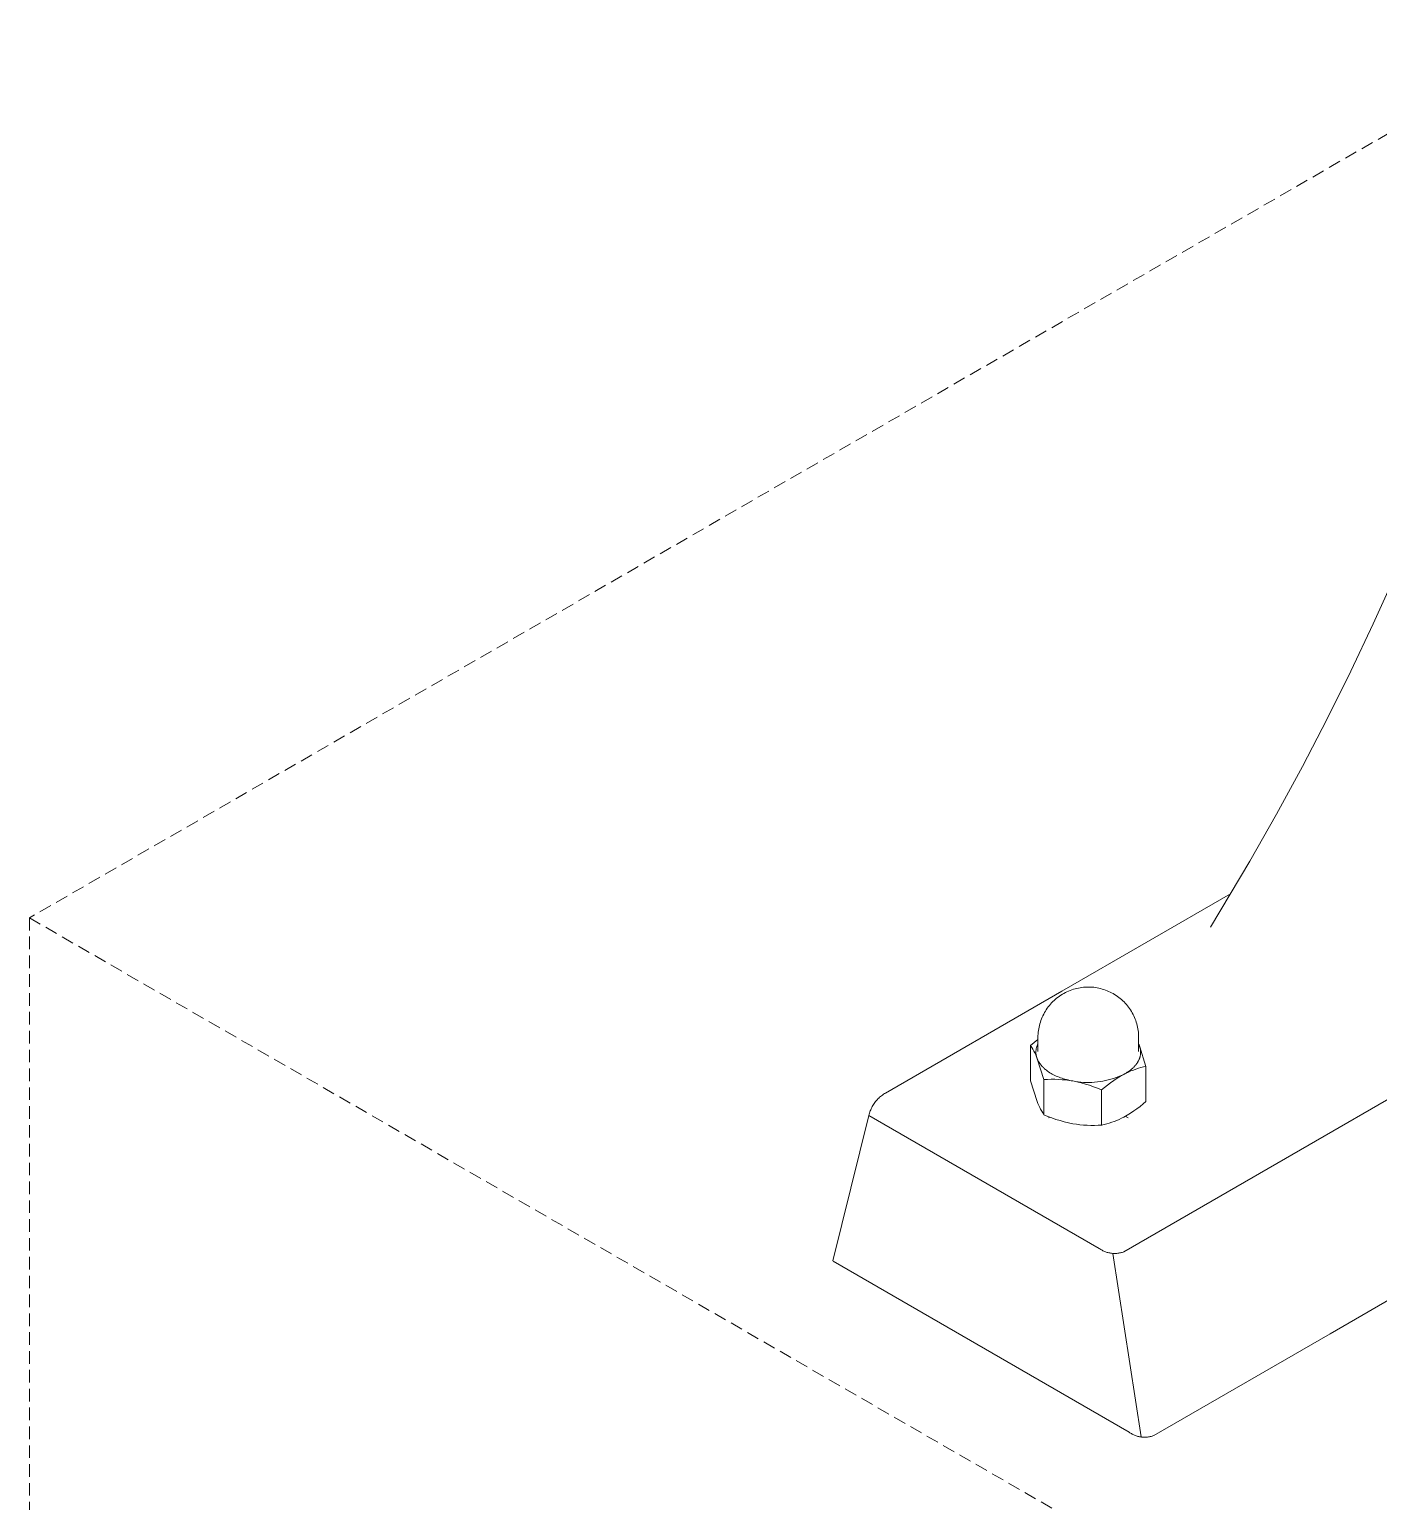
# Model space of a CAD drawing. Header units: millimetres. Extents: x -67 to 4862, y -244 to 3199.
# Drawn here: x 3141.4 to 3277.8, y 1293.3 to 1442.2 of the extents above; entities that cross this region are included whole.
import ezdxf

# ---------------------------------------------------------------- set-up
doc = ezdxf.new("R2010")
doc.units = ezdxf.units.MM
doc.header["$PDSIZE"] = -1
doc.linetypes.add('HIDDEN', pattern=[1.905, 1.27, -0.635])
doc.layers.add('ZANO_R', color=7, linetype='Continuous', lineweight=0)
doc.layers.add('ZANO_R_przerywana', color=7, linetype='HIDDEN', lineweight=0)

msp = doc.modelspace()

# ---------------------------------------------------------------- linework, layer by layer
at = {"layer": 'ZANO_R'}
for p, q in [((3411.85, 1390.52), (3272.94, 1310.31)), ((3277.29, 1382.07), (3279.47, 1386.89)), ((3275.02, 1377.29), (3277.29, 1382.07)), ((3272.62, 1372.46), (3275.02, 1377.29)), ((3270.13, 1367.67), (3272.62, 1372.46)), ((3267.52, 1362.85), (3270.13, 1367.67)), ((3264.81, 1358.08), (3267.52, 1362.85)), ((3260.82, 1351.4), (3264.81, 1358.08)), ((3245.81, 1344.94), (3262.87, 1354.79)), ((3227.97, 1334.64), (3245.81, 1344.94)), ((3245.02, 1344), (3245.15, 1344.12)), ((3245.15, 1344.12), (3245.28, 1344.23)), ((3245.28, 1344.23), (3245.42, 1344.34)), ((3245.42, 1344.34), (3245.56, 1344.44)), ((3245.56, 1344.44), (3245.71, 1344.54)), ((3245.71, 1344.54), (3245.86, 1344.63)), ((3245.86, 1344.63), (3246.01, 1344.72)), ((3246.01, 1344.72), (3246.16, 1344.8)), ((3246.16, 1344.8), (3246.32, 1344.87)), ((3246.32, 1344.87), (3246.48, 1344.95)), ((3246.48, 1344.95), (3246.64, 1345.01)), ((3246.64, 1345.01), (3246.8, 1345.07)), ((3246.8, 1345.07), (3246.97, 1345.13)), ((3246.97, 1345.13), (3247.14, 1345.18)), ((3247.14, 1345.18), (3247.31, 1345.22)), ((3247.31, 1345.22), (3247.48, 1345.26)), ((3247.48, 1345.26), (3247.65, 1345.29)), ((3247.65, 1345.29), (3247.82, 1345.31)), ((3247.82, 1345.31), (3247.99, 1345.33)), ((3247.99, 1345.33), (3248.17, 1345.35)), ((3248.17, 1345.35), (3248.34, 1345.35)), ((3248.34, 1345.35), (3248.51, 1345.36)), ((3248.51, 1345.36), (3248.69, 1345.35)), ((3248.69, 1345.35), (3248.86, 1345.34)), ((3248.86, 1345.34), (3249.03, 1345.33)), ((3249.03, 1345.33), (3249.2, 1345.3)), ((3249.2, 1345.3), (3249.37, 1345.28)), ((3249.37, 1345.28), (3249.54, 1345.24)), ((3249.54, 1345.24), (3249.71, 1345.2)), ((3249.71, 1345.2), (3249.88, 1345.16)), ((3249.88, 1345.16), (3250.05, 1345.11)), ((3250.05, 1345.11), (3250.21, 1345.05)), ((3250.21, 1345.05), (3250.37, 1344.99)), ((3250.37, 1344.99), (3250.53, 1344.92)), ((3250.53, 1344.92), (3250.69, 1344.85)), ((3250.69, 1344.85), (3250.84, 1344.77)), ((3250.84, 1344.77), (3250.99, 1344.69)), ((3250.99, 1344.69), (3251.14, 1344.6)), ((3251.14, 1344.6), (3251.29, 1344.51)), ((3251.29, 1344.51), (3251.43, 1344.41)), ((3251.43, 1344.41), (3251.57, 1344.31)), ((3251.57, 1344.31), (3251.71, 1344.2)), ((3251.71, 1344.2), (3251.84, 1344.09)), ((3251.84, 1344.09), (3251.97, 1343.97)), ((3243.89, 1342.46), (3243.97, 1342.62)), ((3243.97, 1342.62), (3244.05, 1342.77)), ((3244.05, 1342.77), (3244.14, 1342.92)), ((3244.14, 1342.92), (3244.23, 1343.07)), ((3244.23, 1343.07), (3244.33, 1343.22)), ((3244.33, 1343.22), (3244.43, 1343.36)), ((3244.43, 1343.36), (3244.54, 1343.49)), ((3244.54, 1343.49), (3244.66, 1343.63)), ((3244.66, 1343.63), (3244.77, 1343.75)), ((3244.77, 1343.75), (3244.89, 1343.88)), ((3244.89, 1343.88), (3245.02, 1344)), ((3251.97, 1343.97), (3252.09, 1343.85)), ((3252.09, 1343.85), (3252.21, 1343.73)), ((3252.21, 1343.73), (3252.33, 1343.6)), ((3252.33, 1343.6), (3252.44, 1343.46)), ((3252.44, 1343.46), (3252.54, 1343.33)), ((3252.54, 1343.33), (3252.65, 1343.19)), ((3252.65, 1343.19), (3252.74, 1343.04)), ((3252.74, 1343.04), (3252.83, 1342.9)), ((3252.83, 1342.9), (3252.92, 1342.75)), ((3252.92, 1342.75), (3253, 1342.59)), ((3253, 1342.59), (3253.08, 1342.44)), ((3243.44, 1340.96), (3243.47, 1341.14)), ((3243.47, 1341.14), (3243.5, 1341.31)), ((3243.5, 1341.31), (3243.54, 1341.48)), ((3243.54, 1341.48), (3243.58, 1341.65)), ((3243.58, 1341.65), (3243.63, 1341.82)), ((3243.63, 1341.82), (3243.69, 1341.98)), ((3243.69, 1341.98), (3243.75, 1342.14)), ((3243.75, 1342.14), (3243.82, 1342.3)), ((3243.82, 1342.3), (3243.89, 1342.46)), ((3253.08, 1342.44), (3253.15, 1342.28)), ((3253.15, 1342.28), (3253.22, 1342.12)), ((3253.22, 1342.12), (3253.28, 1341.96)), ((3253.28, 1341.96), (3253.33, 1341.8)), ((3253.33, 1341.8), (3253.38, 1341.63)), ((3253.38, 1341.63), (3253.42, 1341.46)), ((3253.42, 1341.46), (3253.46, 1341.3)), ((3253.46, 1341.3), (3253.49, 1341.13)), ((3253.49, 1341.13), (3253.52, 1340.96)), ((3242.64, 1339.44), (3243.01, 1339.74)), ((3243.01, 1339.74), (3243.39, 1340.04)), ((3243.39, 1339.61), (3243.36, 1339.56)), ((3243.39, 1340.44), (3243.4, 1340.62)), ((3243.39, 1340.27), (3243.39, 1340.44)), ((3243.39, 1338.85), (3243.39, 1340.27)), ((3243.4, 1340.62), (3243.42, 1340.79)), ((3243.42, 1340.79), (3243.44, 1340.96)), ((3253.52, 1340.96), (3253.54, 1340.78)), ((3253.54, 1340.78), (3253.55, 1340.61)), ((3253.55, 1340.61), (3253.56, 1340.44)), ((3253.56, 1340.44), (3253.57, 1340.27)), ((3253.57, 1340.27), (3253.57, 1338.85)), ((3253.57, 1339.63), (3253.62, 1339.49)), ((3253.59, 1339.56), (3253.57, 1339.61)), ((3242.76, 1339.25), (3242.64, 1339.44)), ((3242.64, 1335.89), (3242.64, 1339.44)), ((3242.87, 1339.07), (3242.76, 1339.25)), ((3242.97, 1338.88), (3242.87, 1339.07)), ((3243.07, 1338.69), (3242.97, 1338.88)), ((3243.16, 1338.5), (3243.07, 1338.69)), ((3243.24, 1338.3), (3243.16, 1338.5)), ((3243.2, 1338.96), (3243.19, 1338.9)), ((3243.19, 1338.9), (3243.19, 1338.83)), ((3243.19, 1338.83), (3243.19, 1338.77)), ((3243.19, 1338.77), (3243.19, 1338.71)), ((3243.19, 1338.71), (3243.19, 1338.65)), ((3243.19, 1338.65), (3243.2, 1338.58)), ((3243.21, 1339.08), (3243.2, 1339.02)), ((3243.2, 1339.02), (3243.2, 1338.96)), ((3243.2, 1338.58), (3243.21, 1338.52)), ((3243.22, 1339.14), (3243.21, 1339.08)), ((3243.21, 1338.52), (3243.22, 1338.46)), ((3243.24, 1339.2), (3243.22, 1339.14)), ((3243.22, 1338.46), (3243.23, 1338.4)), ((3243.23, 1338.4), (3243.24, 1338.34)), ((3243.25, 1339.26), (3243.24, 1339.2)), ((3243.24, 1338.34), (3243.26, 1338.28)), ((3243.32, 1338.1), (3243.24, 1338.3)), ((3243.27, 1339.32), (3243.25, 1339.26)), ((3243.26, 1338.28), (3243.27, 1338.22)), ((3243.29, 1339.38), (3243.27, 1339.32)), ((3243.27, 1338.22), (3243.29, 1338.16)), ((3243.31, 1339.44), (3243.29, 1339.38)), ((3243.29, 1338.16), (3243.32, 1338.1)), ((3243.34, 1339.5), (3243.31, 1339.44)), ((3243.36, 1339.56), (3243.34, 1339.5)), ((3253.62, 1339.5), (3253.59, 1339.56)), ((3253.64, 1339.45), (3253.62, 1339.5)), ((3253.66, 1339.4), (3253.64, 1339.45)), ((3253.64, 1338.11), (3253.66, 1338.16)), ((3253.66, 1339.4), (3254.31, 1337.34)), ((3253.67, 1339.35), (3253.66, 1339.4)), ((3253.66, 1338.16), (3253.68, 1338.21)), ((3253.69, 1339.3), (3253.67, 1339.35)), ((3253.68, 1338.21), (3253.69, 1338.26)), ((3253.7, 1339.26), (3253.69, 1339.3)), ((3253.69, 1338.26), (3253.71, 1338.31)), ((3253.71, 1339.21), (3253.7, 1339.26)), ((3253.73, 1339.16), (3253.71, 1339.21)), ((3253.71, 1338.31), (3253.72, 1338.36)), ((3253.72, 1338.36), (3253.73, 1338.41)), ((3253.74, 1339.11), (3253.73, 1339.16)), ((3253.73, 1338.41), (3253.74, 1338.46)), ((3253.75, 1339.06), (3253.74, 1339.11)), ((3253.74, 1338.46), (3253.75, 1338.51)), ((3253.75, 1339.01), (3253.75, 1339.06)), ((3253.76, 1338.96), (3253.75, 1339.01)), ((3253.75, 1338.51), (3253.76, 1338.56)), ((3253.76, 1338.92), (3253.76, 1338.96)), ((3253.77, 1338.87), (3253.76, 1338.92)), ((3253.76, 1338.62), (3253.77, 1338.67)), ((3253.76, 1338.56), (3253.76, 1338.62)), ((3253.77, 1338.82), (3253.77, 1338.87)), ((3253.77, 1338.77), (3253.77, 1338.82)), ((3253.77, 1338.72), (3253.77, 1338.77)), ((3253.77, 1338.67), (3253.77, 1338.72)), ((3243.99, 1336), (3243.32, 1338.1)), ((3243.32, 1338.1), (3243.34, 1338.05)), ((3243.34, 1338.05), (3243.36, 1338.01)), ((3243.36, 1338.01), (3243.38, 1337.96)), ((3243.38, 1337.96), (3243.4, 1337.91)), ((3243.4, 1337.91), (3243.42, 1337.87)), ((3243.42, 1337.87), (3243.45, 1337.82)), ((3243.45, 1337.82), (3243.48, 1337.78)), ((3243.48, 1337.78), (3243.51, 1337.73)), ((3243.51, 1337.73), (3243.54, 1337.68)), ((3243.54, 1337.68), (3243.57, 1337.64)), ((3243.57, 1337.64), (3243.6, 1337.59)), ((3243.6, 1337.59), (3243.63, 1337.55)), ((3243.63, 1337.55), (3243.67, 1337.5)), ((3243.67, 1337.5), (3243.71, 1337.46)), ((3243.71, 1337.46), (3243.74, 1337.41)), ((3243.74, 1337.41), (3243.78, 1337.37)), ((3243.78, 1337.37), (3243.82, 1337.32)), ((3243.82, 1337.32), (3243.87, 1337.28)), ((3243.87, 1337.28), (3243.91, 1337.23)), ((3243.91, 1337.23), (3243.95, 1337.19)), ((3243.95, 1337.19), (3244, 1337.15)), ((3244, 1337.15), (3244.05, 1337.1)), ((3244.05, 1337.1), (3244.1, 1337.06)), ((3244.1, 1337.06), (3244.15, 1337.02)), ((3244.15, 1337.02), (3244.25, 1336.94)), ((3244.25, 1336.94), (3244.36, 1336.86)), ((3244.36, 1336.86), (3244.47, 1336.78)), ((3244.47, 1336.78), (3244.59, 1336.7)), ((3244.59, 1336.7), (3244.71, 1336.63)), ((3252.3, 1336.65), (3252.07, 1336.53)), ((3252.19, 1336.6), (3252.3, 1336.66)), ((3252.54, 1336.76), (3252.3, 1336.65)), ((3252.3, 1336.66), (3252.42, 1336.74)), ((3252.42, 1336.74), (3252.53, 1336.81)), ((3252.53, 1336.81), (3252.64, 1336.89)), ((3252.79, 1336.87), (3252.54, 1336.76)), ((3252.64, 1336.89), (3252.74, 1336.96)), ((3252.74, 1336.96), (3252.84, 1337.05)), ((3253.04, 1336.97), (3252.79, 1336.87)), ((3252.84, 1337.05), (3252.89, 1337.09)), ((3252.89, 1337.09), (3252.94, 1337.13)), ((3252.94, 1337.13), (3252.98, 1337.17)), ((3252.98, 1337.17), (3253.03, 1337.22)), ((3253.03, 1337.22), (3253.07, 1337.26)), ((3253.29, 1337.06), (3253.04, 1336.97)), ((3253.07, 1337.26), (3253.12, 1337.3)), ((3253.12, 1337.3), (3253.16, 1337.35)), ((3253.16, 1337.35), (3253.2, 1337.39)), ((3253.2, 1337.39), (3253.24, 1337.44)), ((3253.24, 1337.44), (3253.28, 1337.48)), ((3253.28, 1337.48), (3253.31, 1337.53)), ((3253.54, 1337.14), (3253.29, 1337.06)), ((3253.31, 1337.53), (3253.35, 1337.58)), ((3253.35, 1337.58), (3253.38, 1337.63)), ((3253.38, 1337.63), (3253.41, 1337.67)), ((3253.41, 1337.67), (3253.44, 1337.72)), ((3253.44, 1337.72), (3253.47, 1337.77)), ((3253.47, 1337.77), (3253.5, 1337.82)), ((3253.5, 1337.82), (3253.53, 1337.87)), ((3253.53, 1337.87), (3253.56, 1337.91)), ((3253.79, 1337.22), (3253.54, 1337.14)), ((3253.56, 1337.91), (3253.58, 1337.96)), ((3253.58, 1337.96), (3253.6, 1338.01)), ((3253.6, 1338.01), (3253.62, 1338.06)), ((3253.62, 1338.06), (3253.64, 1338.11)), ((3254.05, 1337.28), (3253.79, 1337.22)), ((3254.31, 1337.34), (3254.05, 1337.28)), ((3254.31, 1333.79), (3254.31, 1337.34)), ((3243.32, 1333.78), (3242.64, 1335.89)), ((3244.35, 1336.02), (3243.99, 1336)), ((3243.99, 1336), (3243.99, 1332.45)), ((3244.72, 1336.03), (3244.35, 1336.02)), ((3244.71, 1336.63), (3244.84, 1336.56)), ((3245.09, 1336.03), (3244.72, 1336.03)), ((3244.84, 1336.56), (3244.97, 1336.49)), ((3244.97, 1336.49), (3245.1, 1336.42)), ((3245.45, 1336.02), (3245.09, 1336.03)), ((3245.1, 1336.42), (3245.24, 1336.36)), ((3245.24, 1336.36), (3245.38, 1336.3)), ((3245.38, 1336.3), (3245.53, 1336.24)), ((3245.82, 1335.99), (3245.45, 1336.02)), ((3245.53, 1336.24), (3245.67, 1336.18)), ((3245.67, 1336.18), (3245.82, 1336.13)), ((3245.82, 1336.13), (3245.97, 1336.08)), ((3246.18, 1335.96), (3245.82, 1335.99)), ((3245.97, 1336.08), (3246.12, 1336.04)), ((3246.12, 1336.04), (3246.28, 1336)), ((3246.54, 1335.91), (3246.18, 1335.96)), ((3246.28, 1336), (3246.43, 1335.96)), ((3246.43, 1335.96), (3246.59, 1335.92)), ((3246.91, 1335.86), (3246.54, 1335.91)), ((3246.59, 1335.92), (3246.75, 1335.89)), ((3246.75, 1335.89), (3246.91, 1335.86)), ((3247.33, 1335.77), (3246.91, 1335.86)), ((3246.91, 1335.86), (3247.18, 1335.81)), ((3247.18, 1335.81), (3247.46, 1335.77)), ((3247.76, 1335.66), (3247.33, 1335.77)), ((3247.46, 1335.77), (3247.73, 1335.74)), ((3247.73, 1335.74), (3248.01, 1335.72)), ((3248.18, 1335.55), (3247.76, 1335.66)), ((3248.01, 1335.72), (3248.29, 1335.71)), ((3248.6, 1335.42), (3248.18, 1335.55)), ((3248.29, 1335.71), (3248.57, 1335.71)), ((3248.57, 1335.71), (3248.85, 1335.72)), ((3249.01, 1335.27), (3248.6, 1335.42)), ((3248.85, 1335.72), (3249.12, 1335.74)), ((3249.42, 1335.12), (3249.01, 1335.27)), ((3249.12, 1335.74), (3249.4, 1335.76)), ((3249.4, 1335.76), (3249.68, 1335.8)), ((3249.68, 1335.8), (3249.95, 1335.84)), ((3250.12, 1335.2), (3249.82, 1334.95)), ((3249.95, 1335.84), (3250.23, 1335.9)), ((3250.43, 1335.45), (3250.12, 1335.2)), ((3250.23, 1335.9), (3250.5, 1335.96)), ((3250.74, 1335.68), (3250.43, 1335.45)), ((3250.5, 1335.96), (3250.77, 1336.03)), ((3251.06, 1335.91), (3250.74, 1335.68)), ((3250.77, 1336.03), (3251.03, 1336.12)), ((3251.03, 1336.12), (3251.3, 1336.21)), ((3251.39, 1336.13), (3251.06, 1335.91)), ((3251.3, 1336.21), (3251.56, 1336.31)), ((3251.73, 1336.33), (3251.39, 1336.13)), ((3251.56, 1336.31), (3251.81, 1336.41)), ((3252.07, 1336.53), (3251.73, 1336.33)), ((3251.81, 1336.41), (3252.07, 1336.53)), ((3252.07, 1336.53), (3252.19, 1336.6)), ((3282.62, 1336.23), (3269.92, 1328.89)), ((3226.83, 1333.58), (3226.9, 1333.68)), ((3226.9, 1333.68), (3226.97, 1333.78)), ((3226.97, 1333.78), (3227.05, 1333.87)), ((3227.05, 1333.87), (3227.13, 1333.96)), ((3227.13, 1333.96), (3227.21, 1334.05)), ((3227.21, 1334.05), (3227.3, 1334.13)), ((3227.3, 1334.13), (3227.38, 1334.21)), ((3227.38, 1334.21), (3227.48, 1334.29)), ((3227.48, 1334.29), (3227.57, 1334.37)), ((3227.57, 1334.37), (3227.67, 1334.44)), ((3227.67, 1334.44), (3227.77, 1334.51)), ((3227.77, 1334.51), (3227.87, 1334.58)), ((3227.87, 1334.58), (3227.97, 1334.64)), ((3243.39, 1333.58), (3243.32, 1333.78)), ((3249.82, 1334.95), (3249.42, 1335.12)), ((3249.82, 1331.4), (3249.82, 1334.95)), ((3254.01, 1333.54), (3254.31, 1333.79)), ((3222.65, 1317.69), (3226.29, 1332.38)), ((3226.29, 1332.38), (3226.32, 1332.5)), ((3249.59, 1318.92), (3226.29, 1332.38)), ((3226.32, 1332.5), (3226.35, 1332.61)), ((3226.35, 1332.61), (3226.39, 1332.73)), ((3226.39, 1332.73), (3226.43, 1332.84)), ((3226.43, 1332.84), (3226.48, 1332.95)), ((3226.48, 1332.95), (3226.53, 1333.06)), ((3226.53, 1333.06), (3226.58, 1333.17)), ((3226.58, 1333.17), (3226.64, 1333.28)), ((3226.64, 1333.28), (3226.7, 1333.38)), ((3226.7, 1333.38), (3226.76, 1333.48)), ((3226.76, 1333.48), (3226.83, 1333.58)), ((3243.48, 1333.39), (3243.39, 1333.58)), ((3243.57, 1333.19), (3243.48, 1333.39)), ((3243.66, 1333), (3243.57, 1333.19)), ((3243.77, 1332.81), (3243.66, 1333)), ((3243.88, 1332.63), (3243.77, 1332.81)), ((3243.99, 1332.45), (3243.88, 1332.63)), ((3243.99, 1332.45), (3244.39, 1332.28)), ((3244.39, 1332.28), (3244.8, 1332.12)), ((3244.58, 1332.21), (3244.45, 1332.13)), ((3251.83, 1332.09), (3252.07, 1332.21)), ((3252.07, 1332.21), (3252.41, 1332.4)), ((3252.22, 1332.29), (3252.51, 1332.13)), ((3252.41, 1332.4), (3252.74, 1332.61)), ((3252.74, 1332.61), (3253.07, 1332.83)), ((3253.07, 1332.83), (3253.39, 1333.05)), ((3253.39, 1333.05), (3253.71, 1333.29)), ((3253.71, 1333.29), (3254.01, 1333.54)), ((3244.8, 1332.12), (3245.21, 1331.98)), ((3245.21, 1331.98), (3245.63, 1331.85)), ((3245.63, 1331.85), (3246.05, 1331.73)), ((3246.05, 1331.73), (3246.48, 1331.63)), ((3246.48, 1331.63), (3246.91, 1331.54)), ((3246.91, 1331.54), (3247.27, 1331.48)), ((3247.27, 1331.48), (3247.63, 1331.43)), ((3247.63, 1331.43), (3247.99, 1331.4)), ((3247.99, 1331.4), (3248.36, 1331.38)), ((3248.36, 1331.38), (3248.73, 1331.37)), ((3248.73, 1331.37), (3249.09, 1331.37)), ((3249.09, 1331.37), (3249.46, 1331.38)), ((3249.46, 1331.38), (3249.82, 1331.4)), ((3249.82, 1331.4), (3250.08, 1331.46)), ((3250.08, 1331.46), (3250.34, 1331.52)), ((3250.34, 1331.52), (3250.6, 1331.6)), ((3250.6, 1331.6), (3250.85, 1331.68)), ((3250.85, 1331.68), (3251.1, 1331.77)), ((3251.1, 1331.77), (3251.35, 1331.87)), ((3251.35, 1331.87), (3251.59, 1331.97)), ((3251.59, 1331.97), (3251.83, 1332.09)), ((3269.92, 1328.89), (3252.07, 1318.59)), ((3249.65, 1318.88), (3249.58, 1318.93)), ((3249.73, 1318.83), (3249.65, 1318.88)), ((3249.8, 1318.78), (3249.73, 1318.83)), ((3249.88, 1318.74), (3249.8, 1318.78)), ((3252.6, 1300.35), (3222.68, 1317.63)), ((3249.96, 1318.7), (3249.88, 1318.74)), ((3250.04, 1318.66), (3249.96, 1318.7)), ((3250.13, 1318.62), (3250.04, 1318.66)), ((3250.21, 1318.59), (3250.13, 1318.62)), ((3250.3, 1318.56), (3250.21, 1318.59)), ((3250.38, 1318.53), (3250.3, 1318.56)), ((3250.47, 1318.51), (3250.38, 1318.53)), ((3250.56, 1318.49), (3250.47, 1318.51)), ((3250.65, 1318.47), (3250.56, 1318.49)), ((3250.74, 1318.45), (3250.65, 1318.47)), ((3250.83, 1318.44), (3250.74, 1318.45)), ((3250.92, 1318.43), (3250.83, 1318.44)), ((3251.01, 1318.42), (3250.92, 1318.43)), ((3250.95, 1318.42), (3253.82, 1299.87)), ((3251.1, 1318.42), (3251.01, 1318.42)), ((3251.19, 1318.42), (3251.1, 1318.42)), ((3251.28, 1318.43), (3251.19, 1318.42)), ((3251.37, 1318.43), (3251.28, 1318.43)), ((3251.46, 1318.44), (3251.37, 1318.43)), ((3251.55, 1318.45), (3251.46, 1318.44)), ((3251.64, 1318.47), (3251.55, 1318.45)), ((3251.73, 1318.49), (3251.64, 1318.47)), ((3251.82, 1318.51), (3251.73, 1318.49)), ((3251.9, 1318.53), (3251.82, 1318.51)), ((3251.99, 1318.56), (3251.9, 1318.53)), ((3252.07, 1318.59), (3251.99, 1318.56)), ((3272.94, 1310.31), (3255.1, 1300.01)), ((3252.6, 1300.35), (3252.67, 1300.3)), ((3252.67, 1300.3), (3252.75, 1300.25)), ((3252.75, 1300.25), (3252.83, 1300.21)), ((3252.83, 1300.21), (3252.9, 1300.16)), ((3252.9, 1300.16), (3252.99, 1300.12)), ((3252.99, 1300.12), (3253.07, 1300.08)), ((3253.07, 1300.08), (3253.15, 1300.04)), ((3253.15, 1300.04), (3253.23, 1300.01)), ((3253.23, 1300.01), (3253.32, 1299.98)), ((3253.32, 1299.98), (3253.41, 1299.95)), ((3253.41, 1299.95), (3253.49, 1299.93)), ((3253.49, 1299.93), (3253.58, 1299.91)), ((3253.58, 1299.91), (3253.67, 1299.89)), ((3253.67, 1299.89), (3253.76, 1299.87)), ((3253.76, 1299.87), (3253.85, 1299.86)), ((3253.85, 1299.86), (3253.94, 1299.85)), ((3253.94, 1299.85), (3254.03, 1299.85)), ((3254.03, 1299.85), (3254.12, 1299.84)), ((3254.12, 1299.84), (3254.21, 1299.84)), ((3254.21, 1299.84), (3254.3, 1299.85)), ((3254.3, 1299.85), (3254.39, 1299.85)), ((3254.39, 1299.85), (3254.48, 1299.86)), ((3254.48, 1299.86), (3254.57, 1299.87)), ((3254.57, 1299.87), (3254.66, 1299.89)), ((3254.66, 1299.89), (3254.75, 1299.91)), ((3254.75, 1299.91), (3254.84, 1299.93)), ((3254.84, 1299.93), (3254.93, 1299.95)), ((3254.93, 1299.95), (3255.01, 1299.98)), ((3255.01, 1299.98), (3255.1, 1300.01))]:
    msp.add_line(p, q, dxfattribs=at)
msp.add_point((3249.82, 1331.4), dxfattribs=at)
at = {"layer": 'ZANO_R_przerywana'}
for p, q in [((3297.02, 1442.18), (3141.42, 1352.35)), ((3141.42, 1152.97), (3141.42, 1352.35)), ((3141.42, 1352.35), (3314.09, 1252.66)), ((3141.42, 1152.97), (3141.42, 1352.35))]:
    msp.add_line(p, q, dxfattribs=at)

doc.saveas('drawing.dxf')
